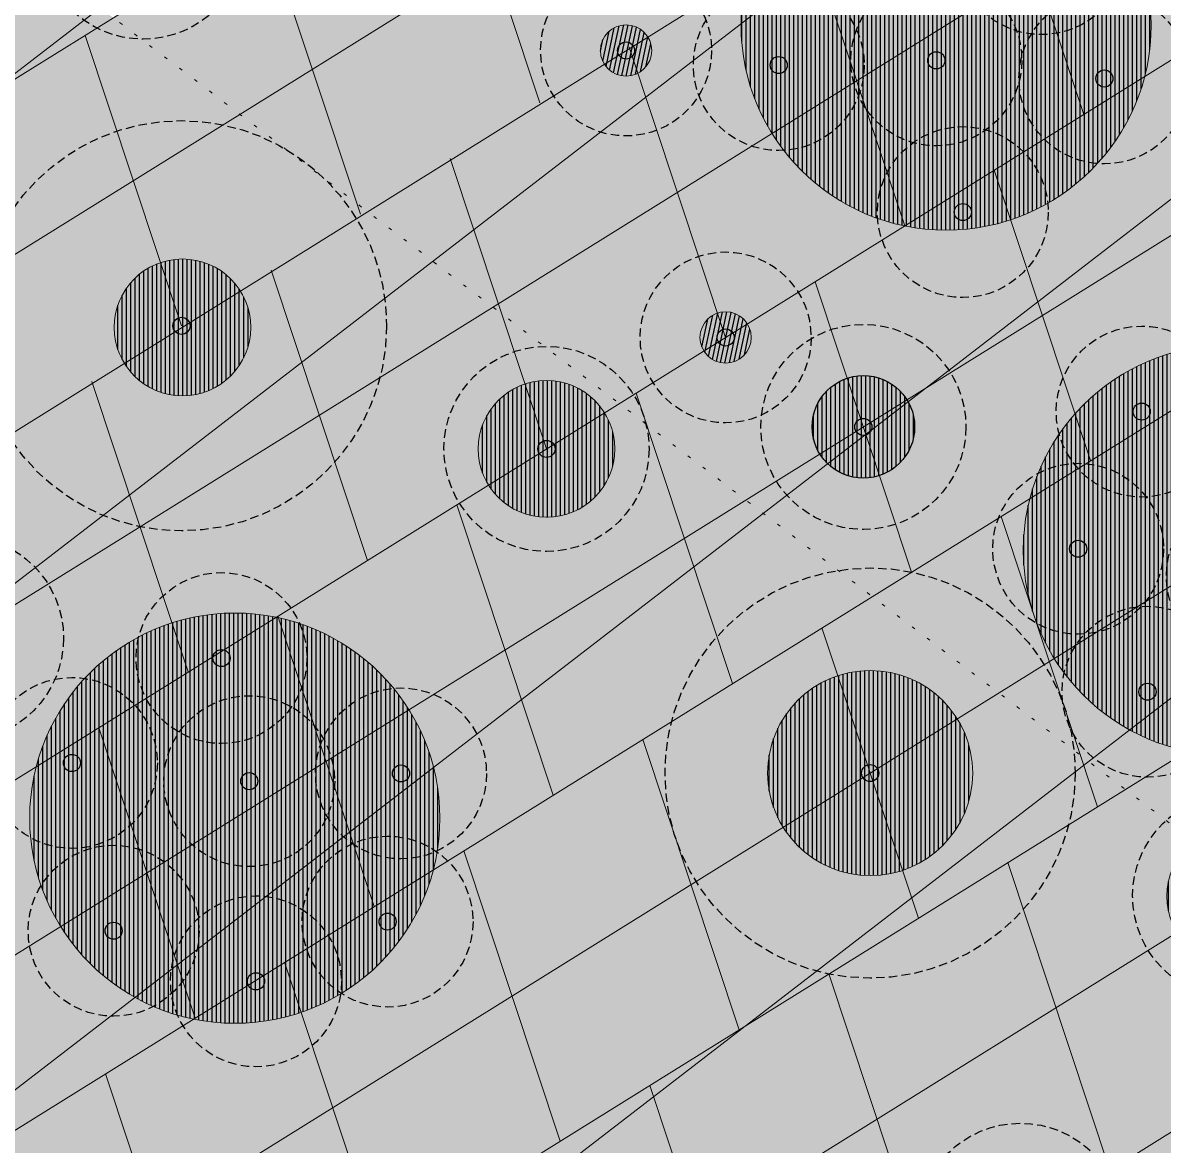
# Model space of a CAD drawing. Header units: metres. Extents: x 678805 to 1359287, y 2747329 to 5497370.
# Drawn here: x 679757.6 to 679790.96, y 2748657.84 to 2748690.67 of the extents above; entities that cross this region are included whole.
import ezdxf
from ezdxf.enums import TextEntityAlignment as Align

# ---------------------------------------------------------------- set-up
doc = ezdxf.new("R2010")
doc.units = ezdxf.units.M
doc.linetypes.add('XREF_MON_GENERAL_LAYOUT$0$ACAD_ISO07W100', pattern=[3, 0, -3])
doc.linetypes.add('XREF_MON_SFT_TREES$0$HIDDEN', pattern=[0.375, 0.25, -0.125])
for name, color, linetype in [('00_XREF_MON_HSC_PAVEMENT', 7, 'Continuous'), ('00_XREF_TWQ_BUILDINGS', 7, 'Continuous'), ('00_XREF_TWQ_SFT_TREES', 7, 'Continuous'), ('XREF_MON_BUILDINGS$0$COTAUX', 7, 'Continuous'), ('XREF_MON_HSC_PAVEMENT$0$02-L-Tree Pit_line', 252, 'Continuous'), ('XREF_MON_HSC_PAVEMENT$0$03-TR-Tree Pit_Green', 74, 'Continuous'), ('XREF_MON_SFT_TREES$0$SL_TREE_CANOPY', 251, 'XREF_MON_SFT_TREES$0$HIDDEN'), ('XREF_MON_SFT_TREES$0$SL_TREE_TRUNK', 251, 'Continuous')]:
    doc.layers.add(name, color=color, linetype=linetype)
for name, color, linetype, true_color in [('02-L-Waterfeatures 01', 7, 'Continuous', 0x4da6ff), ('XREF_MON_HSC_PAVEMENT$0$03-TR-Tree Pit_White', 7, 'Continuous', 0xfcfcfc), ('XREF_MON_SFT_TREES$0$SL_TREE_BOMBAX_CEIBA', 7, 'Continuous', 0x8f2400), ('XREF_MON_SFT_TREES$0$SL_TREE_FICUS_RELIGIOSA', 7, 'Continuous', 0x405700), ('XREF_MON_SFT_TREES$0$SL_TREE_MELIA_AZEDARACH', 7, 'Continuous', 0xfcb0fa), ('XREF_MON_SFT_TREES$0$SL_TREE_PARKINSONIA_ACUELATA', 2, 'Continuous', 0xffff00)]:
    doc.layers.add(name, color=color, linetype=linetype, true_color=true_color)
for name, color, linetype, lineweight in [('XREF_MON_BUILDINGS$0$02-L-02 Retaining walls_levels', 21, 'Continuous', 5), ('XREF_MON_GENERAL_LAYOUT$0$02-L-Level Curves 0.25-0.75m', 33, 'Continuous', 5), ('XREF_MON_GENERAL_LAYOUT$0$02-L-Level Curves 1m', 37, 'Continuous', 5), ('XREF_MON_GENERAL_LAYOUT$0$02-L-Material Change', 251, 'Continuous', 5), ('XREF_MON_GENERAL_LAYOUT$0$04-BK-Tree Pit', 6, 'Continuous', 5), ('XREF_MON_HSC_PAVEMENT$0$04-BK-Tree Pit', 6, 'Continuous', 5)]:
    doc.layers.add(name, color=color, linetype=linetype, lineweight=lineweight)
doc.layers.add('XREF_MON_HSC_PAVEMENT$0$02-L-Joints-Paviment_06_Concrete Slab in sittu', color=7, linetype='Continuous', lineweight=5, true_color=0x999999)
doc.layers.add('XREF_MON_HSC_PAVEMENT$0$03-TR-Pavement_06_Concrete Slab in situ', color=7, linetype='Continuous', lineweight=9, true_color=0xf7f7f7)
doc.layers.get('XREF_MON_SFT_TREES$0$SL_TREE_BOMBAX_CEIBA').off()
doc.layers.get('XREF_MON_SFT_TREES$0$SL_TREE_FICUS_RELIGIOSA').off()
doc.layers.get('XREF_MON_SFT_TREES$0$SL_TREE_MELIA_AZEDARACH').off()
doc.layers.get('XREF_MON_SFT_TREES$0$SL_TREE_PARKINSONIA_ACUELATA').off()
doc.styles.add('XREF_MON_BUILDINGS$0$E200', font='verdana.ttf', dxfattribs={"height": 0.4})
doc.styles.add('XREF_MON_GENERAL_LAYOUT$0$Standard', font='arial.ttf')
doc.dimstyles.new('XREF_MON_BUILDINGS$0$E200', dxfattribs={"dimscale": 0.03, "dimtxt": 12, "dimasz": 1, "dimexe": 0.1, "dimexo": 1, "dimgap": 4, "dimtad": 1, "dimzin": 0, "dimdsep": 46, "dimtxsty": 'XREF_MON_BUILDINGS$0$E200', "dimblk1": 'XREF_MON_BUILDINGS$0$LINCOT200', "dimblk2": 'XREF_MON_BUILDINGS$0$LINCOT200', "dimsah": 1, "dimcen": 0.1, "dimdle": 0.1, "dimse1": 1, "dimse2": 1, "dimclrt": 256, "dimadec": 0, "dimazin": 0, "dimtfac": 0.015385, "dimtofl": 0, "dimtmove": 0, "dimatfit": 3, "dimldrblk": 'XREF_MON_BUILDINGS$0$LINCOT200', "dimfxl": 1, "dimtolj": 1, "dimtzin": 0, "dimarcsym": 0})

# ---------------------------------------------------------------- blocks, each defined once
blk = doc.blocks.new('XREF_MON_BUILDINGS$0$LINCOT200')
for p, q in [((0, -10), (0, 10)), ((0, 0), (10, 0))]:
    blk.add_line(p, q)
at = {"const_width": 1.88}
blk.add_lwpolyline([(3.5, -3.5), (-3.5, 3.5)], dxfattribs=at)
at = {"layer": 'XREF_MON_BUILDINGS$0$COTAUX'}
blk.add_line((0, 0), (-1.2, 0), dxfattribs=at)
blk = doc.blocks.new('*D178')
at = {"layer": 'DEFPOINTS', "color": 0, "transparency": 16777216}
for p in [(679752.271, 2748657.062), (679766.684, 2748635.387), (679766.019, 2748634.973)]:
    blk.add_point(p, dxfattribs=at)
at = {"layer": 'XREF_MON_BUILDINGS$0$02-L-02 Retaining walls_levels', "color": 0, "lineweight": -2, "transparency": 16777216}
blk.add_line((679752.951, 2748657.451), (679766.668, 2748635.412), dxfattribs=at)
at = {"layer": 'XREF_MON_BUILDINGS$0$02-L-02 Retaining walls_levels', "color": 0, "lineweight": -2, "transparency": 16777216, "xscale": 0.03, "yscale": 0.03, "zscale": 0.03}
for p, rotation in [((679752.936, 2748657.476), 121.8984010332734), ((679766.684, 2748635.387), 301.8984010332734)]:
    blk.add_blockref('XREF_MON_BUILDINGS$0$LINCOT200', p, dxfattribs=dict(at, rotation=rotation))
at = {"layer": 'XREF_MON_BUILDINGS$0$02-L-02 Retaining walls_levels', "transparency": 16777216, "insert": (679761.041, 2748645.075), "char_height": 0.4, "attachment_point": 5, "rotation": 301.8984, "style": 'XREF_MON_BUILDINGS$0$E200'}
blk.add_mtext('\\A1;26.02', dxfattribs=at)
blk = doc.blocks.new('XREF_MON_SFT_TREES$0$Ficus_religiosa')
h = blk.add_hatch()
h.set_pattern_fill('ANSI31', color=256, scale=0.1)
edge = h.paths.add_edge_path()
edge.add_arc((0, 0), 6, -25.4481, 334.5519)
at = {"layer": 'XREF_MON_SFT_TREES$0$SL_TREE_TRUNK'}
h = blk.add_hatch(color=256, dxfattribs=at)
h.dxf.hatch_style = 1
edge = h.paths.add_edge_path()
edge.add_arc((0, 0), 0.25, 0, 360)
at = {"layer": 'XREF_MON_SFT_TREES$0$SL_TREE_CANOPY', "linetype": 'XREF_MON_SFT_TREES$0$HIDDEN'}
blk.add_circle((0, 0), 6, dxfattribs=at)
at = {"layer": 'XREF_MON_SFT_TREES$0$SL_TREE_TRUNK'}
blk.add_circle((0, 0), 0.25, dxfattribs=at)
blk = doc.blocks.new('XREF_MON_SFT_TREES$0$Bombax_ceiba')
h = blk.add_hatch()
h.set_pattern_fill('ANSI31', color=256, scale=0.1)
edge = h.paths.add_edge_path()
edge.add_arc((0, 0), 3, -25.4481, 334.5519)
at = {"layer": 'XREF_MON_SFT_TREES$0$SL_TREE_TRUNK'}
h = blk.add_hatch(color=256, dxfattribs=at)
h.dxf.hatch_style = 1
edge = h.paths.add_edge_path()
edge.add_arc((0, 0), 0.25, 0, 360)
at = {"layer": 'XREF_MON_SFT_TREES$0$SL_TREE_CANOPY', "linetype": 'XREF_MON_SFT_TREES$0$HIDDEN'}
blk.add_circle((0, 0), 3, dxfattribs=at)
at = {"layer": 'XREF_MON_SFT_TREES$0$SL_TREE_TRUNK'}
blk.add_circle((0, 0), 0.25, dxfattribs=at)
blk = doc.blocks.new('XREF_MON_SFT_TREES$0$Parkinsonia_acuelata')
h = blk.add_hatch()
h.set_pattern_fill('ANSI31', color=256, scale=0.1)
edge = h.paths.add_edge_path()
edge.add_arc((0, 0), 2.5, -25.4481, 334.5519)
at = {"layer": 'XREF_MON_SFT_TREES$0$SL_TREE_TRUNK'}
h = blk.add_hatch(color=256, dxfattribs=at)
h.dxf.hatch_style = 1
edge = h.paths.add_edge_path()
edge.add_arc((0, 0), 0.25, 0, 360)
at = {"layer": 'XREF_MON_SFT_TREES$0$SL_TREE_CANOPY', "linetype": 'XREF_MON_SFT_TREES$0$HIDDEN'}
blk.add_circle((0, 0), 2.5, dxfattribs=at)
at = {"layer": 'XREF_MON_SFT_TREES$0$SL_TREE_TRUNK'}
blk.add_circle((0, 0), 0.25, dxfattribs=at)
blk = doc.blocks.new('XREF_MON_SFT_TREES$0$Melia_acedarach.B')
h = blk.add_hatch()
h.set_pattern_fill('ANSI31', color=256, scale=0.1, angle=25.45)
edge = h.paths.add_edge_path()
edge.add_arc((0, 0), 2.5, 0, 360)
at = {"layer": 'XREF_MON_SFT_TREES$0$SL_TREE_TRUNK'}
h = blk.add_hatch(color=256, dxfattribs=at)
h.dxf.hatch_style = 1
edge = h.paths.add_edge_path()
edge.add_arc((0, 0), 0.25, 0, 360)
at = {"layer": 'XREF_MON_SFT_TREES$0$SL_TREE_CANOPY', "linetype": 'XREF_MON_SFT_TREES$0$HIDDEN'}
blk.add_circle((0, 0), 2.5, dxfattribs=at)
at = {"layer": 'XREF_MON_SFT_TREES$0$SL_TREE_TRUNK'}
blk.add_circle((0, 0), 0.25, dxfattribs=at)
blk = doc.blocks.new('XREF_MON_SFT_TREES')
at = {"layer": 'XREF_MON_SFT_TREES$0$SL_TREE_BOMBAX_CEIBA', "rotation": 25.44812939262281}
for p in [(679761.127, 2748693.195), (679782.192, 2748678.853), (679772.923, 2748678.208), (679755.795, 2748672.672), (679793.069, 2748665.128), (679786.786, 2748655.487)]:
    blk.add_blockref('XREF_MON_SFT_TREES$0$Bombax_ceiba', p, dxfattribs=at)
at = {"layer": 'XREF_MON_SFT_TREES$0$SL_TREE_FICUS_RELIGIOSA', "rotation": 25.44812939262281}
for p in [(679762.245, 2748681.81), (679782.391, 2748668.729)]:
    blk.add_blockref('XREF_MON_SFT_TREES$0$Ficus_religiosa', p, dxfattribs=at)
at = {"layer": 'XREF_MON_SFT_TREES$0$SL_TREE_MELIA_AZEDARACH'}
for p in [(679775.25, 2748689.861), (679778.163, 2748681.469)]:
    blk.add_blockref('XREF_MON_SFT_TREES$0$Melia_acedarach.B', p, dxfattribs=at)
at = {"layer": 'XREF_MON_SFT_TREES$0$SL_TREE_PARKINSONIA_ACUELATA', "rotation": 25.44812939262281}
for p in [(679782.297, 2748693.938), (679787.401, 2748692.825), (679784.326, 2748689.573), (679779.717, 2748689.435), (679789.242, 2748689.043), (679785.102, 2748685.136), (679790.333, 2748679.301), (679788.476, 2748675.289), (679793.554, 2748674.488), (679763.415, 2748672.092), (679790.504, 2748671.108), (679759.04, 2748669.024), (679768.666, 2748668.718), (679764.227, 2748668.491), (679768.273, 2748664.384), (679760.26, 2748664.117), (679764.424, 2748662.638)]:
    blk.add_blockref('XREF_MON_SFT_TREES$0$Parkinsonia_acuelata', p, dxfattribs=at)
blk = doc.blocks.new('XREF_MON_HSC_PAVEMENT$0$Escocell 3m')
at = {"layer": 'XREF_MON_HSC_PAVEMENT$0$03-TR-Tree Pit_Green'}
h = blk.add_hatch(dxfattribs=at)
h.set_pattern_fill('ANSI31', color=256, scale=0.04, angle=19.0454)
h.set_pattern_definition([(64.04540243, (-1814188.4613, -2173892.2774), (-0.1141909246487, 0.055582665714), [])])
edge = h.paths.add_edge_path()
edge.add_arc((0, 0), 1.5, 0, 360)
at = {"layer": 'XREF_MON_HSC_PAVEMENT$0$03-TR-Tree Pit_White'}
h = blk.add_hatch(color=256, dxfattribs=at)
h.dxf.hatch_style = 1
edge = h.paths.add_edge_path()
edge.add_arc((0, 0), 1.5, 0, 360)
blk.add_circle((0, 0), 1.5)
at = {"layer": 'XREF_MON_HSC_PAVEMENT$0$02-L-Tree Pit_line', "ltscale": 0.3}
blk.add_circle((0, 0), 1.5, dxfattribs=at)
blk = doc.blocks.new('XREF_MON_HSC_PAVEMENT$0$Escocell 4m')
at = {"layer": 'XREF_MON_HSC_PAVEMENT$0$03-TR-Tree Pit_Green'}
h = blk.add_hatch(dxfattribs=at)
h.set_pattern_fill('ANSI31', color=256, scale=0.04, angle=19.0454)
h.set_pattern_definition([(64.04540243, (-1814219.15263, -2173895.47172), (-0.1141909246487, 0.055582665714), [])])
edge = h.paths.add_edge_path()
edge.add_arc((0, 0), 2, 0, 360)
at = {"layer": 'XREF_MON_HSC_PAVEMENT$0$03-TR-Tree Pit_White'}
h = blk.add_hatch(color=256, dxfattribs=at)
h.dxf.hatch_style = 1
edge = h.paths.add_edge_path()
edge.add_arc((0, 0), 2, 0, 360)
blk.add_circle((0, 0), 2)
blk = doc.blocks.new('XREF_MON_HSC_PAVEMENT$0$Tree Pit 6m')
at = {"layer": 'XREF_MON_HSC_PAVEMENT$0$03-TR-Tree Pit_Green'}
h = blk.add_hatch(dxfattribs=at)
h.set_pattern_fill('ANSI31', color=256, scale=0.04, angle=45)
edge = h.paths.add_edge_path()
edge.add_arc((0, 0), 3, 0, 360)
at = {"layer": 'XREF_MON_HSC_PAVEMENT$0$03-TR-Tree Pit_White'}
h = blk.add_hatch(color=256, dxfattribs=at)
h.dxf.hatch_style = 1
edge = h.paths.add_edge_path()
edge.add_arc((0, 0), 3, 0, 360)
blk.add_circle((0, 0), 3)
blk = doc.blocks.new('*U529')
at = {"layer": 'XREF_MON_HSC_PAVEMENT$0$03-TR-Tree Pit_Green'}
h = blk.add_hatch(dxfattribs=at)
h.set_pattern_fill('ANSI31', color=256, scale=0.04, angle=33)
edge = h.paths.add_edge_path()
edge.add_arc((0, 0), 0.75, 0, 360)
at = {"layer": 'XREF_MON_HSC_PAVEMENT$0$03-TR-Tree Pit_White'}
h = blk.add_hatch(color=256, dxfattribs=at)
h.dxf.hatch_style = 1
edge = h.paths.add_edge_path()
edge.add_arc((0, 0), 0.75, 0, 360)
blk.add_circle((0, 0), 0.75)
blk = doc.blocks.new('XREF_MON_HSC_PAVEMENT$0$Tree Pit 12m')
at = {"layer": 'XREF_MON_HSC_PAVEMENT$0$03-TR-Tree Pit_Green'}
h = blk.add_hatch(dxfattribs=at)
h.set_pattern_fill('ANSI31', color=256, scale=0.04, angle=45)
h.set_pattern_definition([(90, (-679801.32615, -2748649.772), (-0.127, 0), [])])
edge = h.paths.add_edge_path()
edge.add_arc((0, 0), 6, 0, 360)
at = {"layer": 'XREF_MON_HSC_PAVEMENT$0$03-TR-Tree Pit_White'}
h = blk.add_hatch(color=256, dxfattribs=at)
h.dxf.hatch_style = 1
edge = h.paths.add_edge_path()
edge.add_arc((0, 0), 6, 0, 360)
at = {"ltscale": 0.3}
blk.add_circle((0, 0), 6, dxfattribs=at)
blk = doc.blocks.new('XREF_MON_HSC_PAVEMENT')
at = {"layer": 'XREF_MON_HSC_PAVEMENT$0$03-TR-Pavement_06_Concrete Slab in situ', "linetype": 'Continuous'}
h = blk.add_hatch(color=256, dxfattribs=at)
h.dxf.hatch_style = 1
h.paths.add_polyline_path([(679744.389, 2748680.944), (679812.998, 2748723.643), (679817.597, 2748716.27), (679795.568, 2748702.53), (679767.698, 2748685.147), (679747.22, 2748672.38)])
h = blk.add_hatch(color=256, dxfattribs=at)
h.dxf.hatch_style = 1
h.paths.add_polyline_path([(679727.772, 2748707.745), (679734.929, 2748710.109), (679760.257, 2748690.815), (679744.389, 2748680.944), (679744.292, 2748681.237)])
h = blk.add_hatch(color=256, dxfattribs=at)
h.dxf.hatch_style = 1
h.paths.add_polyline_path([(679795.086, 2748702.23), (679748.323, 2748673.068), (679753.916, 2748656.131), (679763.384, 2748640.923), (679762.62, 2748640.448), (679766.019, 2748634.973), (679761.016, 2748631.859), (679765.141, 2748619.371), (679827.121, 2748639.84), (679818.637, 2748665.406), (679840.697, 2748679.165), (679836.266, 2748686.285), (679813.741, 2748672.263)])
at = {"layer": 'XREF_MON_HSC_PAVEMENT$0$02-L-Joints-Paviment_06_Concrete Slab in sittu'}
for p, q in [((679744.389, 2748680.944), (679812.998, 2748723.643)), ((679815.3, 2748719.952), (679745.792, 2748676.693)), ((679795.568, 2748702.53), (679747.22, 2748672.38)), ((679797.377, 2748698.55), (679749.705, 2748668.882)), ((679799.675, 2748694.858), (679751.109, 2748664.631)), ((679801.974, 2748691.165), (679752.512, 2748660.381)), ((679804.273, 2748687.472), (679753.916, 2748656.131)), ((679806.572, 2748683.779), (679756.217, 2748652.44)), ((679808.871, 2748680.086), (679758.515, 2748648.746)), ((679811.17, 2748676.393), (679760.814, 2748645.053)), ((679813.741, 2748672.263), (679762.614, 2748640.444))]:
    blk.add_line(p, q, dxfattribs=at)
for points in [[(679769.906, 2748696.822), (679772.724, 2748688.331)], [(679785.823, 2748696.484), (679788.642, 2748687.991)], [(679764.667, 2748693.56), (679767.485, 2748685.07)], [(679780.583, 2748693.223), (679783.402, 2748684.73)], [(679759.426, 2748690.303), (679762.245, 2748681.81)], [(679775.344, 2748689.962), (679778.163, 2748681.469)], [(679770.104, 2748686.701), (679772.923, 2748678.208)], [(679786.022, 2748686.36), (679788.841, 2748677.867)], [(679764.865, 2748683.44), (679767.683, 2748674.947)], [(679780.782, 2748683.099), (679783.601, 2748674.606)], [(679759.625, 2748680.179), (679762.444, 2748671.686)], [(679775.543, 2748679.838), (679778.362, 2748671.345)], [(679770.303, 2748676.577), (679773.122, 2748668.084)], [(679786.221, 2748676.237), (679789.04, 2748667.744)], [(679765.064, 2748673.317), (679767.882, 2748664.824)], [(679780.981, 2748672.976), (679783.8, 2748664.483)], [(679759.824, 2748670.056), (679762.643, 2748661.563)], [(679775.742, 2748669.715), (679778.561, 2748661.222)], [(679770.502, 2748666.454), (679773.321, 2748657.961)], [(679786.42, 2748666.113), (679789.405, 2748657.118)], [(679765.263, 2748663.193), (679768.081, 2748654.7)], [(679781.18, 2748662.852), (679784.166, 2748653.857)], [(679760.023, 2748659.932), (679762.842, 2748651.439)], [(679775.941, 2748659.591), (679778.926, 2748650.596)]]:
    blk.add_lwpolyline(points, dxfattribs=at)
at = {"layer": 'XREF_MON_HSC_PAVEMENT$0$04-BK-Tree Pit'}
for name, p in [('XREF_MON_HSC_PAVEMENT$0$Tree Pit 12m', (679784.613, 2748690.607)), ('*U529', (679775.25, 2748689.861)), ('*U529', (679778.163, 2748681.469)), ('XREF_MON_HSC_PAVEMENT$0$Tree Pit 12m', (679792.87, 2748675.251)), ('XREF_MON_HSC_PAVEMENT$0$Tree Pit 12m', (679763.805, 2748667.41)), ('XREF_MON_HSC_PAVEMENT$0$Tree Pit 6m', (679782.391, 2748668.729))]:
    blk.add_blockref(name, p, dxfattribs=at)
at = {"layer": 'XREF_MON_HSC_PAVEMENT$0$04-BK-Tree Pit', "rotation": 25.95459756993445}
for name, p in [('XREF_MON_HSC_PAVEMENT$0$Escocell 4m', (679762.274, 2748681.764)), ('XREF_MON_HSC_PAVEMENT$0$Escocell 4m', (679772.923, 2748678.208)), ('XREF_MON_HSC_PAVEMENT$0$Escocell 3m', (679782.192, 2748678.853)), ('XREF_MON_HSC_PAVEMENT$0$Escocell 4m', (679793.069, 2748665.128))]:
    blk.add_blockref(name, p, dxfattribs=at)
blk = doc.blocks.new('XREF_MON_GENERAL_LAYOUT$0$Escocell 3m')
blk.add_circle((0, 0), 1.5)
blk = doc.blocks.new('XREF_MON_GENERAL_LAYOUT$0$Escocell 4m')
blk.add_circle((0, 0), 2)
blk = doc.blocks.new('XREF_MON_GENERAL_LAYOUT$0$Tree Pit 6m')
blk.add_circle((0, 0), 3)
blk = doc.blocks.new('XREF_MON_GENERAL_LAYOUT$0$Tree Pit 1.5m')
blk.add_circle((0, 0), 0.75)
blk = doc.blocks.new('XREF_MON_GENERAL_LAYOUT$0$Tree Pit 12m')
at = {"ltscale": 0.3}
blk.add_circle((0, 0), 6, dxfattribs=at)
blk = doc.blocks.new('XREF_MON_GENERAL_LAYOUT')
at = {"layer": 'XREF_MON_GENERAL_LAYOUT$0$02-L-Level Curves 0.25-0.75m', "ltscale": 0.3}
for points in [[(679802.544, 2748694.273), (679752.911, 2748656.033), (679762.519, 2748640.598), (679758.595, 2748637.914)], [(679815.949, 2748719.417), (679748.776, 2748667.661), (679752.271, 2748657.062), (679760.867, 2748643.251), (679757.576, 2748640.999), (679763.632, 2748622.664), (679762.683, 2748622.351), (679760.398, 2748629.266), (679747.853, 2748618.099)], [(679808.688, 2748684.403), (679759.055, 2748646.163), (679764.17, 2748637.944), (679759.614, 2748634.828)]]:
    blk.add_lwpolyline(points, dxfattribs=at)
at = {"layer": 'XREF_MON_GENERAL_LAYOUT$0$02-L-Level Curves 1m', "ltscale": 0.3}
blk.add_lwpolyline([(679939.075, 2748829.194), (679744.851, 2748679.546), (679744.522, 2748671.488), (679748.745, 2748667.739), (679752.271, 2748657.062), (679759.213, 2748645.902), (679756.556, 2748644.084), (679763.632, 2748622.664), (679762.683, 2748622.351), (679756.744, 2748640.328), (679748.476, 2748632.968), (679749.839, 2748630.778), (679744.803, 2748627.333)], dxfattribs=at)
at = {"layer": 'XREF_MON_GENERAL_LAYOUT$0$02-L-Material Change', "linetype": 'XREF_MON_GENERAL_LAYOUT$0$ACAD_ISO07W100', "ltscale": 0.15}
blk.add_lwpolyline([(679759.998, 2748691.012), (679827.121, 2748639.841)], dxfattribs=at)
at = {"layer": 'XREF_MON_GENERAL_LAYOUT$0$04-BK-Tree Pit'}
for name, p in [('XREF_MON_GENERAL_LAYOUT$0$Tree Pit 12m', (679784.613, 2748690.607)), ('XREF_MON_GENERAL_LAYOUT$0$Tree Pit 1.5m', (679775.25, 2748689.861)), ('XREF_MON_GENERAL_LAYOUT$0$Tree Pit 1.5m', (679778.163, 2748681.469)), ('XREF_MON_GENERAL_LAYOUT$0$Tree Pit 12m', (679792.87, 2748675.251)), ('XREF_MON_GENERAL_LAYOUT$0$Tree Pit 12m', (679763.805, 2748667.41)), ('XREF_MON_GENERAL_LAYOUT$0$Tree Pit 6m', (679782.391, 2748668.729))]:
    blk.add_blockref(name, p, dxfattribs=at)
at = {"layer": 'XREF_MON_GENERAL_LAYOUT$0$04-BK-Tree Pit', "rotation": 25.95459756993445}
for name, p in [('XREF_MON_GENERAL_LAYOUT$0$Escocell 4m', (679762.274, 2748681.764)), ('XREF_MON_GENERAL_LAYOUT$0$Escocell 4m', (679772.923, 2748678.208)), ('XREF_MON_GENERAL_LAYOUT$0$Escocell 3m', (679782.192, 2748678.853)), ('XREF_MON_GENERAL_LAYOUT$0$Escocell 4m', (679793.069, 2748665.128))]:
    blk.add_blockref(name, p, dxfattribs=at)
at = {"style": 'XREF_MON_GENERAL_LAYOUT$0$Standard'}
for tag, rotation, p in [('604,00', 330.2643, (679905.77, 2748776.558)), ('603,00', 330.2643, (679901.861, 2748753.477)), ('600,00', 133.826, (679944.597, 2748745.153)), ('602,00', 330.2643, (679883.319, 2748738.727)), ('601,00', 117.8906, (679920.972, 2748732.87)), ('601,00', 330.2643, (679864.777, 2748723.976)), ('600,00', 40.8833, (679777.405, 2748705.444, 1.17)), ('602,00', 330.2643, (679941.275, 2748705.483)), ('601,00', 40.8833, (679701.798, 2748703.889, 1.17)), ('598,00', 62.091, (679810.267, 2748702.619)), ('600,00', 330.2643, (679877.781, 2748691.131)), ('600,00', 19.5511, (679920.444, 2748685.496)), ('601,00', 330.2643, (679934.813, 2748683.804)), ('599,00', 330.2643, (679854.567, 2748679.061)), ('600,00', 88.3928, (679743.913, 2748675.572)), ('599,00', 20.6086, (679924.26, 2748675.216)), ('601,00', 88.3928, (679728.035, 2748671.318, -2)), ('602,00', 88.3928, (679711.826, 2748665.966, -1)), ('603,00', 88.3928, (679695.615, 2748660.611)), ('599,00', 40.8833, (679788.807, 2748655.829, 1.17)), ('601,00', 40.8833, (679627.612, 2748644.603, 1.17)), ('603,00', 41.7058, (679702.499, 2748628.484, 1.17)), ('600,00', 40.8833, (679645.925, 2748597.926, 1.17)), ('599,00', 34.2277, (679673.574, 2748555.136, 5.34))]:
    blk.add_attdef(tag, text='', height=1, rotation=rotation, dxfattribs=at).set_placement(p, align=Align.MIDDLE)
at = {"ltscale": 0.3, "style": 'XREF_MON_GENERAL_LAYOUT$0$Standard'}
for tag, rotation, p in [('603,50', 330.2643, (679911.501, 2748760.57)), ('602,50', 330.2643, (679892.865, 2748745.846)), ('600,50', 133.826, (679933.048, 2748738.729)), ('601,50', 330.2643, (679873.581, 2748731.671)), ('601,50', 101.2857, (679909.522, 2748726.945)), ('602,50', 330.2643, (679948.625, 2748713.86)), ('600,50', 39.606, (679743.243, 2748706.971)), ('600,50', 330.2643, (679880.266, 2748702.726)), ('600,50', 17.3537, (679917.615, 2748690.554)), ('599,50', 330.2643, (679867.197, 2748684.716)), ('599,50', 18.8944, (679921.71, 2748680.578)), ('599,50', 39.606, (679778.991, 2748677.241)), ('600,50', 88.3928, (679735.925, 2748673.586)), ('601,50', 88.3928, (679719.906, 2748668.581)), ('602,50', 88.3928, (679703.474, 2748663.452)), ('598,50', 330.2643, (679861.765, 2748662.397)), ('601,50', 39.606, (679610.513, 2748662.061)), ('600,00', 41.7058, (679752.308, 2748637.685)), ('601,00', 41.7058, (679736.044, 2748634.538)), ('599,00', 35.0835, (679763.043, 2748634.415, 1.17)), ('602,00', 41.7058, (679720.174, 2748633.096, 1.17)), ('600,00', 35.0835, (679747.063, 2748629.903, 1.17)), ('601,00', 35.0835, (679731.246, 2748625.239, 1.17)), ('600,50', 39.606, (679636.92, 2748621.339)), ('602,00', 35.0835, (679715.4, 2748620.639, 1.17)), ('599,50', 28.7604, (679659.482, 2748574.323))]:
    blk.add_attdef(tag, text='', height=1, rotation=rotation, dxfattribs=at).set_placement(p, align=Align.MIDDLE)
blk = doc.blocks.new('XREF_MON_BUILDINGS')
at = {"layer": 'XREF_MON_BUILDINGS$0$02-L-02 Retaining walls_levels'}
dim = blk.add_linear_dim(base=(679766.684, 2748635.387), p1=(679752.271, 2748657.062), p2=(679766.019, 2748634.973), angle=301.8984, dimstyle='XREF_MON_BUILDINGS$0$E200', dxfattribs=at)
dim.commit()
dim.dimension.update_dxf_attribs({"geometry": '*D178', "text_midpoint": (679760.762, 2748644.902), "dimtype": 129})

msp = doc.modelspace()

# ---------------------------------------------------------------- block references
at = {"layer": '00_XREF_MON_HSC_PAVEMENT'}
msp.add_blockref('XREF_MON_HSC_PAVEMENT', (0, 0), dxfattribs=at)

# ---------------------------------------------------------------- next in the draw order: block references
at = {"layer": '00_XREF_TWQ_BUILDINGS'}
msp.add_blockref('XREF_MON_BUILDINGS', (0, 0), dxfattribs=at)

# ---------------------------------------------------------------- next in the draw order: block references
msp.add_blockref('XREF_MON_BUILDINGS', (0, 0))

# ---------------------------------------------------------------- next in the draw order: block references
at = {"layer": '00_XREF_TWQ_SFT_TREES'}
msp.add_blockref('XREF_MON_SFT_TREES', (0, 0), dxfattribs=at)
at = {"layer": '02-L-Waterfeatures 01', "color": 18, "true_color": 0x000000}
msp.add_blockref('XREF_MON_GENERAL_LAYOUT', (0, 0), dxfattribs=at)

doc.saveas('drawing.dxf')
